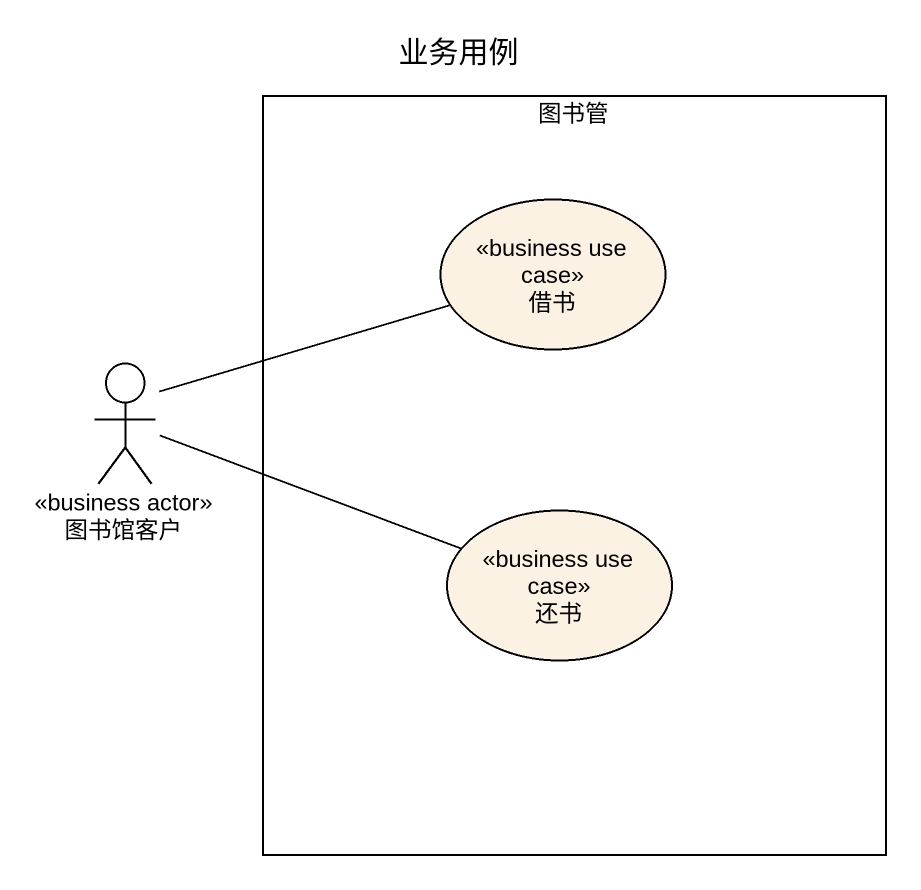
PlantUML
@startuml
title 业务用例
rectangle 图书管 {
  usecase 借书 <<business use case>>
  usecase 还书 <<business use case>>
}
actor 图书馆客户 <<business actor>>
图书馆客户 -right- 借书
图书馆客户 -right- 还书
@enduml
